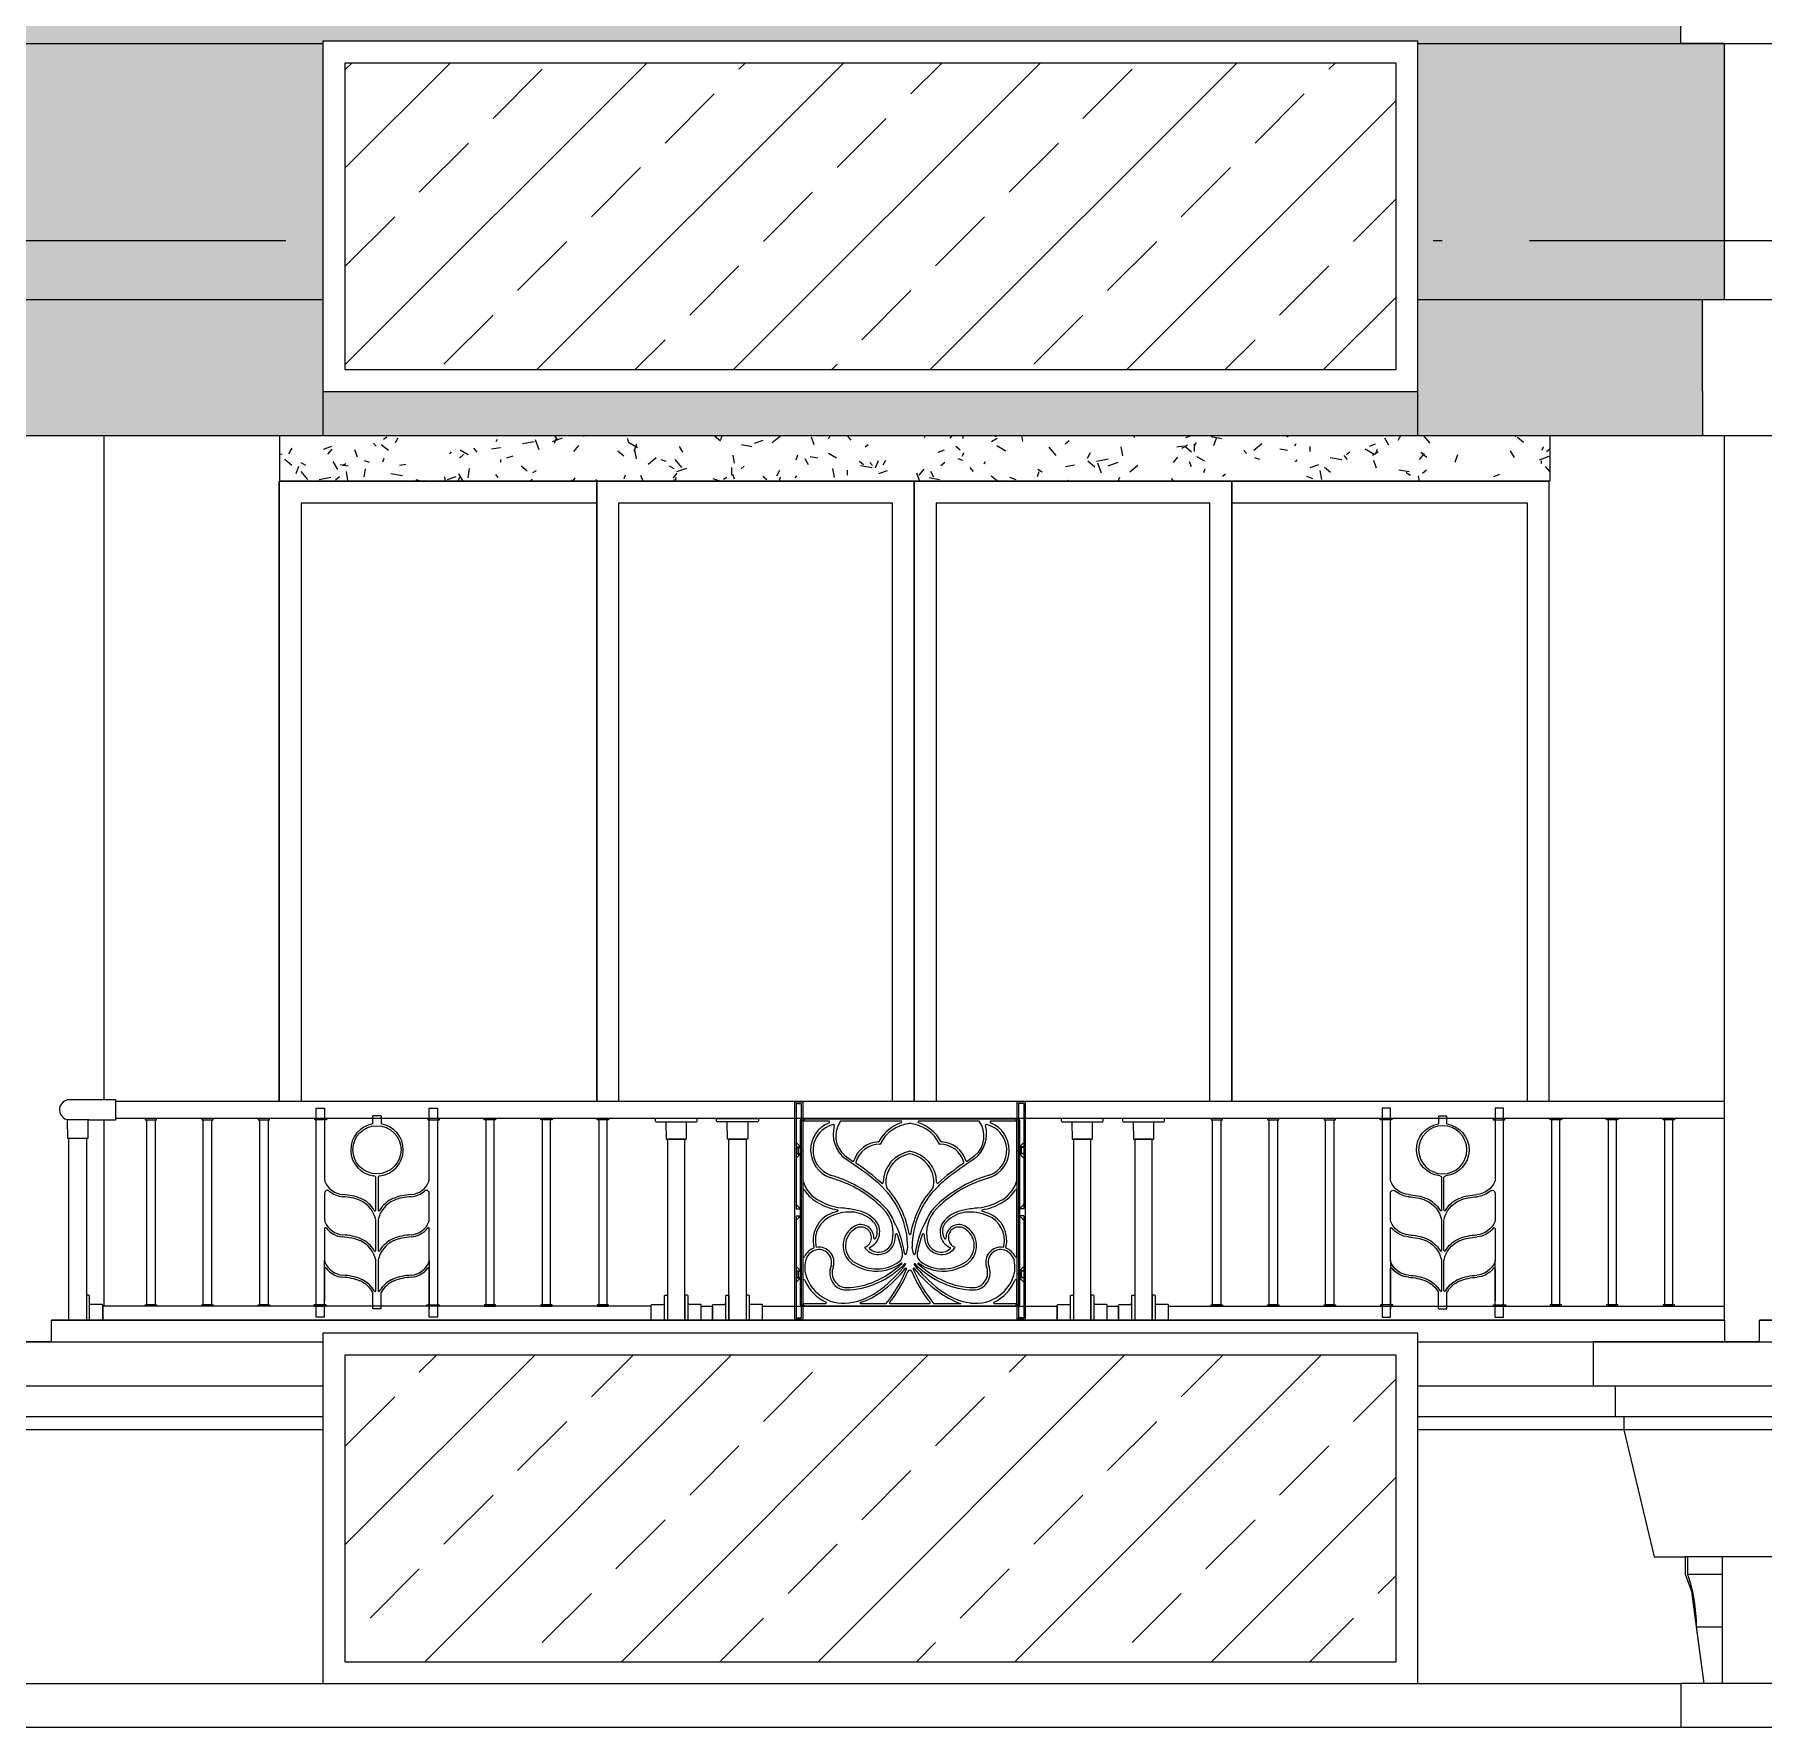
# Model space of a CAD drawing. Extents: x -12446 to 284554, y -295110 to 165007.
# Drawn here: x 61740 to 65687, y -211599 to -207734 of the extents above; entities that cross this region are included whole.
import ezdxf

# ---------------------------------------------------------------- set-up
doc = ezdxf.new("R2010")
doc.units = 0
doc.header["$LTSCALE"] = 1000
doc.linetypes.add('AX-14-E$0$DASH', pattern=[0.35, 0.25, -0.1])
doc.linetypes.add('AX-14-E$0$DOTE', pattern=[2.42, 2, -0.2, 0.02, -0.2])
doc.layers.get('0').update_dxf_attribs({"linetype": 'CONTINUOUS'})
doc.layers.get('Defpoints').update_dxf_attribs({"linetype": 'CONTINUOUS'})
for name, color, linetype in [('A-Anno-Note', 241, 'CONTINUOUS'), ('AX-14-comp-tc$0$AX-T-LMCZ-Z$0$AX-13-E01-E03$0$A-Detl-Patt', 8, 'CONTINUOUS'), ('AX-14-comp-tc$0$灰褐色真石漆', 15, 'CONTINUOUS'), ('AX-14-E$0$A-Detl-Fine', 152, 'CONTINUOUS'), ('AX-14-E$0$A-Detl-Medm', 40, 'CONTINUOUS'), ('AX-14-E$0$A-Detl-Thin', 131, 'CONTINUOUS'), ('AX-14-E$0$A-elev-FIXT', 9, 'CONTINUOUS'), ('AX-14-E$0$A-elev-HRAL', 61, 'CONTINUOUS'), ('AX-14-E$0$A-elev-XFINE', 8, 'CONTINUOUS'), ('AX-14-E$0$S-TYN太阳能板', 34, 'CONTINUOUS'), ('AX-14-E$0$埋件', 252, 'CONTINUOUS'), ('AX-14-E$0$栏杆型材', 82, 'CONTINUOUS'), ('AX-14-E$0$立面填充', 251, 'CONTINUOUS'), ('AX-14-E$0$阳台栏杆扶手', 82, 'CONTINUOUS')]:
    doc.layers.add(name, color=color, linetype=linetype)
doc.layers.add('AX-14-E$0$A-Grid', color=222, linetype='AX-14-E$0$DOTE', plot=False)
doc.layers.add('AX-14-E$0$GASK', color=7, linetype='CONTINUOUS', lineweight=9)
doc.layers.add('AX-14-E$0$花形线', color=241, linetype='CONTINUOUS', lineweight=15)

# ---------------------------------------------------------------- blocks, each defined once
blk = doc.blocks.new('AX-14-E$0$A$C7DED0338')
at = {"layer": 'AX-14-E$0$A-Detl-Thin'}
for p, q in [((7300, 630), (7300, 1215)), ((3400, 630), (7300, 630)), ((7300, 630), (11200, 630)), ((4100, 420), (6600, 420)), ((4100, 420), (4100, 320)), ((7250, 420), (7250, 320)), ((3350, 320), (7300, 320))]:
    blk.add_line(p, q, dxfattribs=at)
blk.add_lwpolyline([(4100, 320), (6600, 320), (6600, 420), (4100, 420)], close=True, dxfattribs=at)
blk.add_wipeout([(7200, 1215), (11300, 1215), (11300, 1315), (7200, 1315)]).dxf.layer = 'AX-14-E$0$A-Detl-Thin'
for p, q in [((3400, 1215), (7300, 1215)), ((7300, 1215), (11200, 1215))]:
    blk.add_line(p, q, dxfattribs=at)
for points in [[(7250, 420), (7250, 630), (7300, 630), (7300, 1215), (7200, 1215), (7200, 1315), (7379.8, 1315), (7379.8, 1365)], [(7300, 320), (11250, 320), (11250, 630), (11200, 630), (11200, 1215), (11300, 1215), (11300, 1315), (11120.2, 1315), (11120.2, 1365)]]:
    blk.add_lwpolyline(points, dxfattribs=at)
blk = doc.blocks.new('AX-14-E$0$A$C7ECB27C2')
blk.add_wipeout([(2500, 800), (0, 800), (0, 0), (2500, 0)])
at = {"layer": 'AX-14-E$0$立面填充'}
h = blk.add_hatch(dxfattribs=at)
h.set_pattern_fill('ANSI33', color=256, scale=100)
h.set_pattern_definition([(45, (-353279.97, -423508.4), (-224.5064, 224.5064), []), (45, (-353055.47, -423508.4), (-224.5064, 224.5064), [158.75, -79.375])])
h.paths.add_polyline_path([(2450, 750), (50, 750), (50, 50), (2450, 50)])
at = {"layer": 'AX-14-E$0$S-TYN太阳能板'}
for points in [[(2500, 800), (0, 800), (0, 0), (2500, 0)], [(2450, 750), (50, 750), (50, 50), (2450, 50)]]:
    blk.add_lwpolyline(points, close=True, dxfattribs=at)
blk = doc.blocks.new('AX-14-E$0$M16太阳能')
blk.add_blockref('AX-14-E$0$A$C7ECB27C2', (148912.6, 122397.8))
blk = doc.blocks.new('AX-14-E$0$A$C1DD741FE')
at = {"layer": 'AX-14-E$0$A-Detl-Thin', "color": 1}
blk.add_lwpolyline([(11850, 1500), (11470.2, 1500), (11470.2, 1550), (7729.8, 1550), (7729.8, 1500), (7650, 1500), (7650, 1550), (3829.8, 1550), (3829.8, 1500), (0, 1500), (0, 1400), (50, 1400), (50, 1300), (100, 1300), (250, 670), (300, 670), (300, 400), (250, 400), (250, 300), (3500, 300), (3500, 400), (3450, 400), (3450, 620.3), (11649.9, 620.3)], dxfattribs=at)
blk.add_wipeout([(0, 1500), (0, 1400), (50, 1400), (50, 1300), (100, 1300), (250, 670), (300, 670), (300, 400), (250, 400), (250, 300), (3500, 300), (3500, 400), (3450, 400), (3450, 620.3), (11649.9, 620.3), (11649.9, 720), (11597.4, 720), (11625.1, 931), (11640, 969.8), (11640, 1009.6), (11710.9, 1009.6), (11780, 1300), (11780, 1330), (11800, 1330), (11800, 1400), (11850, 1400), (11850, 1500), (11470.2, 1500), (11470.2, 1550), (7729.8, 1550), (7729.8, 1500), (7650, 1500), (7650, 1550), (3829.8, 1550), (3829.8, 1500)]).dxf.layer = 'AX-14-E$0$A-Detl-Medm'
at = {"layer": 'AX-14-E$0$A-Detl-Medm'}
for p, q in [((3829.8, 1500), (3829.8, 1550)), ((3829.8, 1550), (7650, 1550)), ((7650, 1550), (7650, 1500)), ((7729.8, 1500), (7729.8, 1550)), ((7729.8, 1550), (11470.2, 1550)), ((3750, 1500), (11850, 1500)), ((3500, 1400), (11800, 1400)), ((3700, 1330), (11780, 1330)), ((3520, 1300), (11780, 1300)), ((7489, 1010.1), (7489.1, 1010.1)), ((11640, 1009.6), (7560, 1009.6)), ((3512, 720.3), (7550, 720.3)), ((11617.3, 720.3), (7577.3, 720.3)), ((3450, 620.3), (7350, 620.3)), ((7350, 620.3), (11649.9, 620.3))]:
    blk.add_line(p, q, dxfattribs=at)
blk.add_lwpolyline([(7729.8, 1500), (7350, 1500), (7350, 1400), (7400, 1400), (7400, 1330), (7420, 1330), (7420, 1299.8), (7489.1, 1009.6), (7560, 1009.6), (7560, 969.8), (7574.9, 931), (7580, 889.8), (7602.6, 720), (7550, 720), (7550, 620)], dxfattribs=at)
at = {"layer": 'AX-14-E$0$GASK', "color": 8}
for p, q in [((7565.3, 969.8), (7645.3, 969.8)), ((7585.3, 850), (7645.3, 850))]:
    blk.add_line(p, q, dxfattribs=at)
blk.add_lwpolyline([(7645.3, 720), (7645.3, 1009.8), (7565.3, 1009.8), (7565.3, 969.8, -0.08357), (7585.3, 850), (7602.6, 720)], format="xyb", dxfattribs=at)
blk = doc.blocks.new('AX-14-E$0$4080转角立图')
at = {"layer": 'AX-14-E$0$A-elev-FIXT', "linetype": 'Continuous'}
blk.add_line((25.6, 42), (-24.3, 42), dxfattribs=at)
blk.add_lwpolyline([(-25.3, 43, -0.327139), (-24.2, 41.5), (-23.5, 0), (23.5, 0), (24.2, 40.5, -0.409111), (25.7, 42), (85.3, 42, 0.414214), (86.8, 43.5), (86.8, 86.5, 0.414214), (85.3, 88), (-18.8, 88, 0.865157)], format="xyb", close=True, dxfattribs=at)
blk = doc.blocks.new('AX-14-E$0$32固定座立面')
at = {"layer": 'AX-14-E$0$栏杆型材', "color": 6, "linetype": 'Continuous'}
blk.add_line((-7, -22.5), (-7, 22.5), dxfattribs=at)
blk.add_lwpolyline([(-7, -22.5, 0.41166), (-10, -19.5), (-36, -19.3, -0.41166), (-37, -18.3), (-37, 18.3, -0.41166), (-36, 19.3), (-10, 19.5, 0.41166), (-7, 22.5), (-7, 39, -0.41166), (-5, 41), (0, 41.1), (0, -41.1), (-5, -41, -0.41166), (-7, -39)], format="xyb", close=True, dxfattribs=at)
blk = doc.blocks.new('AX-14-E$0$螺帽01')
at = {"layer": 'AX-14-E$0$A-elev-XFINE', "linetype": 'Continuous'}
blk.add_lwpolyline([(-12.5, -3), (12.5, -3, 0.414214), (13, -2.5), (13, -0.5, 0.414214), (12.5, 0), (-12.5, 0, 0.414214), (-13, -0.5), (-13, -2.5, 0.414214)], format="xyb", close=True, dxfattribs=at)
blk = doc.blocks.new('AX-14-E$0$40固定座立图')
at = {"layer": 'AX-14-E$0$A-elev-HRAL', "color": 6, "linetype": 'Continuous'}
blk.add_line((-26.5, -7), (26.5, -7), dxfattribs=at)
blk.add_lwpolyline([(48, -5), (48.1, 0), (-48.1, 0), (-48, -5, 0.41166), (-46, -7), (-26.5, -7, -0.41166), (-23.5, -10), (-23.2, -46, 0.41166), (-22.2, -47), (22.2, -47, 0.41166), (23.2, -46), (23.5, -10, -0.41166), (26.5, -7), (46, -7, 0.41166)], format="xyb", close=True, dxfattribs=at)
blk = doc.blocks.new('AX-14-E$0$镁铝合金竖杆496')
at = {"layer": 'AX-14-E$0$A-elev-HRAL', "ltscale": 10}
for p, q in [((-13.5, 251.5, 0), (-13.5, -243.5, 0)), ((-13, 252, 0), (5, 252, 0)), ((-10, 248, 0), (-10, 149.3)), ((-9.5, 248.5, 0), (1.5, 248.5, 0)), ((2, 248, 0), (2, -240, 0)), ((5.5, 251.5, 0), (5.5, -243.5, 0)), ((-10, 159.3), (0, 149.3)), ((-10, 149.3), (0, 149.3)), ((-10, 148.3), (-10, 134.3)), ((-10, 148.3), (0, 148.3)), ((-10, 134.3), (0, 134.3)), ((-10, 133.3), (-10, 8)), ((-10, 133.3), (0, 133.3)), ((-10, 123.3), (0, 133.3)), ((0, 149.3), (0, 133.3)), ((2, 141.3), (5.5, 141.3)), ((-10, 18), (0, 8)), ((-10, 8), (0, 8)), ((0, 8), (0, -8)), ((-10, -8), (-10, -133.5)), ((-10, -8), (0, -8)), ((-10, -18), (0, -8)), ((-10, -123.5), (0, -133.5)), ((-10, -133.5), (0, -133.5)), ((-10, -134.5), (-10, -148.5)), ((-10, -134.5), (0, -134.5)), ((-10, -148.5), (0, -148.5)), ((-10, -149.5), (-10, -240, 0)), ((-10, -149.5), (0, -149.5)), ((-10, -159.5), (0, -149.5)), ((0, -133.5), (0, -149.5)), ((2, -141.5), (5.5, -141.5)), ((-13, -244, 0), (5, -244, 0)), ((-9.5, -240.5, 0), (1.5, -240.5, 0))]:
    blk.add_line(p, q, dxfattribs=at)
for centre, start, end in [((-13, 251.5, 0), 90, 180), ((-9.5, 248, 0), 90, 180), ((1.5, 248, 0), 0, 90), ((5, 251.5, 0), 0, 90), ((-13, -243.5, 0), 180, 270), ((-9.5, -240, 0), 180, 270), ((1.5, -240, 0), 270, 0), ((5, -243.5, 0), 270, 0)]:
    blk.add_arc(centre, 0.5, start, end, dxfattribs=at)
blk = doc.blocks.new('AX-14-E$0$祥云铁花七')
at = {"layer": 'AX-14-E$0$花形线'}
for p, q in [((0, -107.2), (0, -3.2)), ((0, -3.2), (7, -3.2)), ((5.5, -6.7), (5.5, -139.2)), ((65, -5.7), (6.5, -5.7)), ((9, -1.2), (7, -3.2)), ((9, -0.2), (491, -0.2)), ((9, -0.2), (9, -1.2)), ((229.3, -5.7), (91.6, -5.7)), ((408.4, -5.7), (270.7, -5.7)), ((493.5, -5.7), (435, -5.7)), ((491, -0.2), (491, -1.2)), ((491, -1.2), (493, -3.2)), ((500, -3.2), (493, -3.2)), ((494.5, -139.2), (494.5, -6.7)), ((500, -3.2), (500, -107.2)), ((0, -407.2), (0, -107.2)), ((101.4, -84.4), (119, -97)), ((381, -97), (398.6, -84.4)), ((500, -107.2), (500, -407.2)), ((94.2, -143.7), (67, -134.4)), ((96.2, -138.5), (96.2, -138.5)), ((403.8, -138.5), (403.8, -138.5)), ((433, -134.4), (405.8, -143.7)), ((5.5, -164.1), (5.5, -314.3)), ((494.5, -314.3), (494.5, -164.1)), ((35.6, -290.7), (36, -293.1)), ((214.8, -282.6), (214.7, -282.7)), ((285.3, -282.7), (285.2, -282.6)), ((464, -293.1), (464.4, -290.7)), ((504, -348.5), (500, -348.5)), ((505, -349.5), (504, -348.5)), ((504, -362.5), (504, -348.5)), ((505, -361.5), (505, -349.5)), ((5.5, -369.9), (5.5, -421.5)), ((494.5, -421.5), (494.5, -369.9)), ((504, -362.5), (500, -362.5)), ((505, -361.5), (504, -362.5)), ((0, -425), (0, -405.2)), ((0, -425), (7, -425)), ((6.5, -422.5), (57.3, -422.5)), ((9, -427), (7, -425)), ((9, -428), (9, -427)), ((491, -428), (9, -428)), ((138.2, -422.5), (195.1, -422.5)), ((205.6, -422.5), (294.4, -422.5)), ((304.9, -422.5), (366.1, -422.5)), ((443.2, -422.5), (493.5, -422.5)), ((491, -427), (493, -425)), ((491, -428), (491, -427)), ((500, -425), (493, -425)), ((500, -405.2), (500, -425))]:
    blk.add_line(p, q, dxfattribs=at)
at = {"layer": 'AX-14-E$0$花形线', "ltscale": 10}
for p, q in [((-5, -66.7), (-4, -65.7)), ((-5, -78.7), (-5, -66.7)), ((-5, -78.7), (-4, -79.7)), ((-4, -65.7), (0, -65.7)), ((-4, -79.7), (-4, -65.7)), ((504, -65.7), (500, -65.7)), ((505, -66.7), (504, -65.7)), ((504, -79.7), (504, -65.7)), ((505, -78.7), (504, -79.7)), ((505, -78.7), (505, -66.7)), ((-4, -79.7), (0, -79.7)), ((504, -79.7), (500, -79.7)), ((-5, -349.5), (-4, -348.5)), ((-5, -361.5), (-5, -349.5)), ((-4, -348.5), (0, -348.5)), ((-4, -362.5), (-4, -348.5)), ((-5, -361.5), (-4, -362.5)), ((-4, -362.5), (0, -362.5))]:
    blk.add_line(p, q, dxfattribs=at)
at = {"layer": 'AX-14-E$0$花形线'}
for centre, radius, start, end in [((6.5, -6.7), 1, 90, 180), ((90.2, -71.8), 66.8, 111.4629, 249.7109), ((89.4, -72.2), 60.6, 103.7038, 249.4926), ((65, -7.7), 2, 291.4629, 90), ((146.9, -35), 72.1, 164.5587, 232.2861), ((75.5, -15.3), 2, 344.5587, 103.7038), ((139.1, -39.8), 58.4, 144.3447, 229.8382), ((258.8, -95.4), 90.5, 108.6201, 151.5086), ((258.2, -94.7), 84.1, 96.8348, 154.2697), ((229.3, -7.7), 2, 288.6201, 90), ((250, -26), 15, 83.1652, 96.8348), ((241.8, -94.7), 84.1, 25.7303, 83.1652), ((270.7, -7.7), 2, 90, 251.3799), ((241.2, -95.4), 90.5, 28.4914, 71.3799), ((353.1, -35), 72.1, 307.7139, 15.4413), ((360.9, -39.8), 58.4, 310.1618, 35.6553), ((424.5, -15.3), 2, 76.2962, 195.4413), ((410.6, -72.2), 60.6, 289.9688, 76.2962), ((435, -7.7), 2, 90, 248.5371), ((409.8, -71.8), 66.8, 290.2891, 68.5371), ((493.5, -6.7), 1, 0, 90), ((180.7, -114.8), 61.6, 92.9378, 162.2662), ((180.7, -114.8), 56.1, 89.2014, 164.7366), ((177.5, -51.3), 2, 272.9378, 332.1055), ((181.5, -57.7), 1, 269.2014, 334.727), ((262.6, -147.1), 73.7, 99.8083, 178.7152), ((237.4, -147.1), 73.7, 1.2848, 80.1917), ((318.5, -57.7), 1, 205.273, 270.7986), ((319.3, -114.8), 56.1, 15.2634, 90.7986), ((322.5, -51.3), 2, 207.8945, 267.0622), ((319.3, -114.8), 61.6, 17.7338, 87.0622), ((-287.1, -696.9), 719.7, 52.1378, 57.1958), ((120.2, -95.4), 2, 234.3098, 342.2662), ((128.6, -100.5), 2, 164.7366, 234.9669), ((-181, -559.2), 551.4, 48.3295, 55.988), ((261.2, -145.6), 66, 99.8055, 187.1068), ((238.8, -145.6), 66, 352.8932, 80.1945), ((681, -559.2), 551.4, 124.012, 131.6705), ((787.1, -696.9), 719.7, 122.8042, 127.8622), ((371.4, -100.5), 2, 305.0331, 15.2634), ((379.8, -95.4), 2, 197.7338, 305.6902), ((20.5, -139.2), 15, 180, 198.5788), ((78.8, -119.6), 76.5, 198.5788, 243.5048), ((73.4, -114.9), 15, 249.4926, 253.5166), ((-30.5, -466.2), 351.3, 68.8614, 73.5166), ((-3.1, -395.2), 269.7, 44.6157, 68.8614), ((-10.5, -406.5), 288.4, 45.1922, 68.2807), ((-6.7, -352.7), 276.1, 45.5911, 54.2274), ((186.9, -145.9), 2, 228.3295, 10.7823), ((49.6, -295.2), 195.5, 0.3834, 45.5911), ((205.7, -152.9), 10, 185.2537, 222.1559), ((450.4, -295.2), 195.5, 134.4089, 179.6166), ((294.3, -152.9), 10, 317.8441, 354.7463), ((510.5, -406.5), 288.4, 111.7193, 134.8078), ((503.1, -395.2), 269.7, 111.1386, 135.3843), ((313.1, -145.9), 2, 169.2177, 311.6705), ((506.7, -352.7), 276.1, 125.7726, 134.4089), ((530.5, -466.2), 351.3, 106.4044, 111.1386), ((421.2, -119.6), 76.5, 296.4952, 341.4212), ((479.5, -139.2), 15, 341.4212, 0), ((7.5, -164.1), 2, 31.9301, 180), ((78.7, -119.7), 81.9, 211.9301, 243.3006), ((105.7, -81.9), 128, 240.1164, 260.3322), ((105.7, -81.9), 122.5, 240.1164, 263.9737), ((48.3, -295.4), 202.4, 9.2413, 42.1559), ((451.7, -295.4), 202.4, 137.8441, 170.7587), ((394.3, -81.9), 122.5, 276.0263, 299.8836), ((394.3, -81.9), 128, 279.6678, 299.8836), ((421.3, -119.7), 81.9, 296.6994, 328.0699), ((492.5, -164.1), 2, 360, 148.0699), ((95.1, -278.1), 66.4, 112.1901, 194.3855), ((94.9, -277.9), 60.7, 112.1323, 192.199), ((115.1, -332), 123.9, 104.3564, 111.3434), ((114, -324.9), 111.5, 85.2413, 112.1323), ((83.9, -210), 2, 284.3564, 80.3322), ((53.6, -567.3), 365.7, 78.9111, 83.8433), ((114.3, -285.5), 72.2, 43.6853, 82.8845), ((115.1, -283.9), 76, 43.334, 83.3313), ((142, -258.6), 39.1, 295.1597, 43.334), ((144.4, -257.8), 31.3, 329.1668, 45.0781), ((133.7, -261.3), 78.3, 345.2933, 45.1922), ((133.7, -261.3), 83.8, 21.5129, 45.1922), ((230.3, -223.3), 20, 201.5129, 209.4559), ((34.3, -333.9), 205, 7.1734, 29.4559), ((465.7, -333.9), 205, 150.5441, 172.8266), ((269.7, -223.3), 20, 330.5441, 338.4871), ((366.3, -261.3), 78.3, 134.8078, 194.7067), ((366.3, -261.3), 83.8, 134.8078, 158.4871), ((358, -258.6), 39.1, 136.666, 244.8403), ((355.6, -257.8), 31.3, 134.9219, 210.8332), ((384.9, -283.9), 76, 96.6687, 136.666), ((385.7, -285.5), 72.2, 97.1155, 136.3147), ((446.4, -567.3), 365.7, 96.1567, 101.0889), ((386, -324.9), 111.5, 67.8677, 94.7586), ((416.1, -210), 2, 99.6678, 255.6436), ((384.9, -332), 123.9, 68.6566, 75.6436), ((405.1, -277.9), 60.7, 347.801, 67.8677), ((404.9, -278.1), 66.4, 345.6145, 67.8099), ((148.1, -290.2), 50.6, 118.3226, 234.3446), ((148, -290.1), 45, 117.9536, 240.6207), ((138.1, -271.5), 29.5, 357.7363, 118.4287), ((138.1, -271.5), 24, 293.393, 117.9205), ((169.6, -272.8), 2, 177.7363, 329.1668), ((133.7, -261.3), 83.8, 345.2933, 357.6896), ((219.4, -264.8), 2, 20.1455, 177.6896), ((-25.3, -354.5), 262.7, 10.3928, 20.1455), ((250, -262.6), 2, 189.2413, 350.7587), ((525.3, -354.5), 262.7, 159.8545, 169.6072), ((280.6, -264.8), 2, 2.3104, 159.8545), ((366.3, -261.3), 83.8, 182.3104, 194.7067), ((330.4, -272.8), 2, 210.8332, 2.2637), ((361.9, -271.5), 29.5, 61.5713, 182.2637), ((361.9, -271.5), 24, 62.0795, 246.607), ((352, -290.1), 45, 299.3793, 62.0464), ((351.9, -290.2), 50.6, 305.6554, 61.6774), ((7.5, -314.3), 2, 180, 334.1364), ((44.7, -332.3), 39.3, 111.7373, 154.1364), ((45, -332.8), 34.4, 109.6431, 162.4707), ((29.7, -294.9), 1, 291.9632, 14.3855), ((42.5, -327.8), 28.8, 343.2516, 108.1432), ((37, -292.9), 1, 191.0799, 278.9061), ((42.5, -327.8), 34.3, 342.2251, 98.9061), ((148, -294.5), 1, 113.393, 217.2759), ((177.8, -271.8), 38.5, 217.2759, 343.5434), ((159.4, -295.7), 2, 115.1597, 230.4792), ((178.6, -272.6), 32.1, 230.4792, 344.4049), ((213.4, -310.8), 20, 304.6649, 10.3928), ((239.7, -308.1), 2, 187.1734, 335.5468), ((205.1, -292.3), 40.1, 335.5468, 357.7723), ((294.9, -292.3), 40.1, 182.2277, 204.4532), ((260.3, -308.1), 2, 204.4532, 352.8266), ((286.6, -310.8), 20, 169.6072, 235.3351), ((322.2, -271.8), 38.5, 196.4566, 322.7241), ((321.4, -272.6), 32.1, 195.5951, 309.5208), ((340.6, -295.7), 2, 309.5208, 64.8403), ((352, -294.5), 1, 322.7241, 66.607), ((457.5, -327.8), 34.3, 81.0939, 197.7749), ((457.5, -327.8), 28.8, 71.8568, 196.7484), ((463, -292.9), 1, 261.0939, 348.9201), ((455, -332.8), 34.4, 17.5293, 70.3569), ((470.3, -294.9), 1, 165.6145, 248.0368), ((455.3, -332.3), 39.3, 25.8636, 68.2627), ((492.5, -314.3), 2, 205.8636, 0), ((98.6, -342), 88.6, 167.2346, 184.2621), ((99.3, -331.1), 90.7, 191.1235, 277.7), ((107.1, -351.7), 40.2, 157.1293, 212.2197), ((107.1, -351.7), 34.7, 157.134, 212.4682), ((176.1, -243.2), 105.2, 236.8488, 260.0488), ((173.7, -253.4), 89.7, 237.7959, 304.6649), ((174.2, -254), 94.3, 260.0488, 306.1557), ((75.9, -161.3), 230.4, 294.2606, 312.4746), ((92, -188), 205, 293.5859, 315.7061), ((5.5, -153.1), 295.9, 307.0893, 322.472), ((23.9, -173.6), 273.8, 306.6048, 322.2397), ((-30.5, -235.3), 293.2, 320.3131, 338.4375), ((-3.8, -249.5), 268.3, 320.7734, 338.2141), ((230.5, -331), 1.09, 342.7316, 126.1557), ((239.1, -332.5), 1.33, 322.472, 104.2732), ((240.9, -342.5), 1.33, 338.4375, 114.1721), ((250, -351), 5, 21.7859, 158.2141), ((503.8, -249.5), 268.3, 201.7859, 219.2266), ((259.1, -342.5), 1.33, 65.8279, 201.5625), ((530.5, -235.3), 293.2, 201.5625, 219.6869), ((260.9, -332.5), 1.33, 75.7268, 217.528), ((476.1, -173.6), 273.8, 217.7603, 233.3952), ((494.5, -153.1), 295.9, 217.528, 232.9107), ((408, -188), 205, 224.2939, 246.4141), ((269.5, -331), 1.09, 53.8443, 197.2684), ((424.1, -161.3), 230.4, 227.5254, 245.7394), ((325.8, -254), 94.3, 233.8443, 279.9512), ((326.3, -253.4), 89.7, 235.3351, 302.2041), ((323.9, -243.2), 105.2, 279.9512, 303.1512), ((400.5, -330.8), 91, 262.4286, 348.7478), ((392.9, -351.7), 34.7, 327.5318, 22.866), ((392.9, -351.7), 40.2, 327.7803, 22.8707), ((401.4, -342), 88.6, 355.7379, 12.7654), ((8, -370.3), 2.5, 33.9087, 170.982), ((97.8, -332.9), 94.8, 202.3084, 245.8595), ((104.7, -354.5), 36.7, 210.5687, 270.3076), ((104.7, -354.5), 31.2, 210.5585, 270.3163), ((104, -223.5), 162.2, 270.3163, 294.2606), ((100.6, -207.8), 183.4, 271.3252, 293.5859), ((87.1, -267.4), 155.5, 279.0375, 308.5138), ((96.7, -279.7), 145.4, 285.8798, 308.5187), ((442.8, -218.5), 217.9, 233.3952, 249.4015), ((412.9, -267.4), 155.5, 231.4862, 260.9625), ((399.4, -207.8), 183.4, 246.4141, 268.6748), ((396, -223.5), 162.2, 245.7394, 269.6837), ((395.3, -354.5), 31.2, 269.6837, 329.4415), ((395.3, -354.5), 36.7, 269.6924, 329.4313), ((402.2, -332.9), 94.8, 294.6417, 337.6916), ((492, -370.3), 2.5, 9.018, 146.0913), ((6.5, -421.5), 1, 180, 270), ((57.3, -420.5), 2, 270, 32.0975), ((138.2, -420.5), 2, 151.1399, 270), ((205.6, -420.5), 2, 140.7734, 270), ((294.4, -420.5), 2, 270, 39.2266), ((443.2, -420.5), 2, 135.3636, 270), ((493.5, -421.5), 1, 270, 0)]:
    blk.add_arc(centre, radius, start, end, dxfattribs=at)
at = {"layer": 'Defpoints', "color": 1, "linetype": 'AX-14-E$0$DASH', "ltscale": 0.1}
blk.add_lwpolyline([(0, -428), (500, -428), (500, 0), (0, 0)], close=True, dxfattribs=at)
blk = doc.blocks.new('AX-14-E$0$麦穗铁花十')
at = {"layer": 'AX-14-E$0$花形线'}
for p, q in [((0, 0), (19, 0)), ((0, -477), (0, 0)), ((19, 0), (19, -163.7)), ((258, -163.7), (258, 0)), ((258, 0), (277, 0)), ((277, 0), (277, -477)), ((148, -18), (129, -18)), ((129, -36), (129, -18)), ((148, -18), (148, -36)), ((19, -194.2), (19, -255.7)), ((136, -232.5), (136, -159.8)), ((141, -159.8), (141, -232.5)), ((258, -255.7), (258, -194.2)), ((19, -274.9), (19, -347.7)), ((136, -324.5), (136, -258.9)), ((141, -258.9), (141, -324.5)), ((258, -347.7), (258, -274.9)), ((19, -477), (19, -347.7)), ((136, -416.5), (136, -350.9)), ((136, -416.5), (136, -350.9)), ((141, -350.9), (141, -416.5)), ((141, -350.9), (141, -416.5)), ((258, -347.7), (258, -458.9)), ((19, -366.9), (19, -439.7)), ((19, -366.9), (19, -439.7)), ((258, -439.7), (258, -366.9)), ((258, -477), (258, -366.9)), ((129, -458), (129, -421.2)), ((148, -458), (148, -421.2)), ((148, -458), (129, -458)), ((19, -477), (0, -477)), ((277, -477), (258, -477))]:
    blk.add_line(p, q, dxfattribs=at)
blk.add_circle((138.5, -95.2), 55, dxfattribs=at)
for centre, radius, start, end in [((138.5, -95.2), 60, 99.1102, 263.3742), ((138.5, -95.2), 60, 276.6258, 80.8898), ((131, -159.8), 5, 0, 83.3742), ((146, -159.8), 5, 96.6259, 180), ((29, -163.7), 10, 180, 202.5285), ((25.5, -194.2), 6.5, 48.9817, 180), ((65, -148.8), 49, 202.5283, 264.7738), ((65, -148.8), 53.7, 228.9817, 264.9129), ((212, -148.8), 49, 275.2262, 337.4717), ((212, -148.8), 53.7, 275.0871, 311.0183), ((251.5, -194.2), 6.5, 360, 131.0183), ((248, -163.7), 10, 337.4718, 360), ((55.9, -319.5), 117.3, 67.9628, 87.8994), ((55.9, -319.4), 121.9, 67.8778, 87.8433), ((74.7, -267.6), 62.3, 11.9892, 66.0287), ((74.7, -267.6), 67, 30.6455, 66.0287), ((134, -232.5), 2, 210.6455, 360), ((143, -232.5), 2, 180, 329.3545), ((202.3, -267.6), 62.3, 113.9713, 168.0108), ((202.3, -267.6), 67, 113.9713, 149.3545), ((221.1, -319.4), 121.9, 92.1567, 112.1222), ((221.1, -319.5), 117.3, 92.1006, 112.0372), ((29, -255.7), 10, 180, 202.5285), ((21, -274.9), 2, 37.8001, 180), ((65, -240.8), 49, 202.5283, 264.7738), ((65, -240.8), 53.7, 217.8001, 264.9129), ((116, -258.9), 20, 360, 11.9893), ((161, -258.9), 20, 168.0107, 180), ((212, -240.8), 49, 275.2262, 337.4717), ((212, -240.8), 53.7, 275.0871, 322.1999), ((256, -274.9), 2, 360, 142.1999), ((248, -255.7), 10, 337.4718, 360), ((55.9, -411.5), 117.3, 67.9628, 87.8994), ((55.9, -411.4), 121.9, 67.8778, 87.8433), ((74.7, -359.6), 62.3, 11.9892, 66.0287), ((74.7, -359.6), 67, 30.6455, 66.0287), ((202.3, -359.6), 62.3, 113.9713, 168.0108), ((202.3, -359.6), 67, 113.9713, 149.3545), ((221.1, -411.4), 121.9, 92.1567, 112.1222), ((221.1, -411.5), 117.3, 92.1006, 112.0372), ((29, -347.7), 10, 180, 202.5285), ((29, -347.7), 10, 180, 202.5285), ((65, -332.8), 49, 202.5283, 264.7738), ((65, -332.8), 49, 202.5283, 264.7738), ((65, -332.8), 49, 202.5283, 264.7738), ((134, -324.5), 2, 210.6456, 360), ((116, -350.9), 20, 360, 11.9892), ((116, -350.9), 20, 360, 11.9892), ((143, -324.5), 2, 180, 329.3545), ((161, -350.9), 20, 168.0107, 180), ((161, -350.9), 20, 168.0108, 180), ((212, -332.8), 49, 275.2262, 339.9297), ((212, -332.8), 49, 275.2262, 337.4717), ((212, -332.8), 49, 275.2262, 337.4717), ((248, -347.7), 10, 337.4718, 360), ((248, -347.7), 10, 337.4718, 360), ((21, -366.9), 2, 37.8001, 180), ((21, -366.9), 2, 37.8001, 180), ((65, -332.8), 53.7, 217.8001, 264.9129), ((65, -332.8), 53.7, 217.8001, 264.9129), ((65, -332.8), 53.7, 220.6616, 264.9129), ((55.9, -503.5), 117.3, 67.9628, 87.8994), ((55.9, -503.5), 117.3, 67.9628, 87.8994), ((55.9, -503.4), 121.9, 67.8778, 87.8433), ((55.9, -503.4), 121.9, 67.8778, 87.8433), ((74.7, -451.6), 67, 33.5141, 66.0287), ((74.7, -451.6), 67, 30.6455, 66.0287), ((74.7, -451.6), 67, 30.6455, 66.0287), ((202.3, -451.6), 67, 113.9713, 149.3545), ((202.3, -451.6), 67, 113.9713, 149.3545), ((202.3, -451.6), 67, 113.9713, 149.3545), ((202.3, -451.6), 67, 113.9713, 146.4859), ((221.1, -503.4), 121.9, 92.1567, 112.1222), ((221.1, -503.4), 121.9, 92.1567, 112.1222), ((221.1, -503.5), 117.3, 92.1006, 112.0372), ((221.1, -503.5), 117.3, 92.1006, 112.0372), ((212, -332.8), 53.7, 275.0871, 322.1999), ((212, -332.8), 53.7, 275.0871, 322.1999), ((212, -332.8), 53.7, 275.0871, 319.3384), ((256, -366.9), 2, 360, 142.1999), ((256, -366.9), 2, 360, 142.1999), ((74.7, -451.6), 62.3, 29.2187, 66.0287), ((134, -416.5), 2, 210.6456, 360), ((134, -416.5), 2, 210.6455, 360), ((143, -416.5), 2, 180, 329.3545), ((143, -416.5), 2, 180, 329.3544), ((202.3, -451.6), 62.3, 113.9713, 150.7813)]:
    blk.add_arc(centre, radius, start, end, dxfattribs=at)
blk = doc.blocks.new('AX-14-E$0$sreherhehrheg')
at = {"layer": 'AX-14-E$0$A-Detl-Fine'}
for points in [[(148886.3, 246017.7), (148211.3, 246017.7), (148211.3, 244652.7)], [(149561.3, 244652.7), (149561.3, 246017.7), (148936.3, 246017.7), (148936.3, 244652.7)], [(150286.3, 244652.7), (150286.3, 246017.7), (149661.3, 246017.7), (149661.3, 244652.7)], [(151011.3, 244652.7), (151011.3, 246017.7), (150336.3, 246017.7)]]:
    blk.add_lwpolyline(points, dxfattribs=at)
at = {"layer": 'AX-14-E$0$A-Detl-Thin'}
for p, q in [((147761.3, 244655.7), (147761.3, 246172.7)), ((151461.3, 244152.7), (151461.3, 246172.7)), ((148161.3, 244652.7), (148161.3, 246067.7)), ((148161.3, 246067.7), (151061.3, 246067.7)), ((147761.3, 244184.7), (147761.3, 244609.7))]:
    blk.add_line(p, q, dxfattribs=at)
for points in [[(148886.3, 244652.7), (148886.3, 246067.7), (148161.3, 246067.7), (148161.3, 244652.7)], [(149611.3, 244652.7), (149611.3, 246067.7), (148886.3, 246067.7), (148886.3, 244652.7)], [(150336.3, 244652.7), (150336.3, 246067.7), (149611.3, 246067.7), (149611.3, 244652.7)], [(151061.3, 244652.7), (151061.3, 246067.7), (150336.3, 246067.7), (150336.3, 244652.7)]]:
    blk.add_lwpolyline(points, dxfattribs=at)
at = {"layer": 'AX-14-E$0$A-elev-HRAL', "ltscale": 10, "elevation": 0}
for points in [[(147856, 244612.7, 0.414214), (147855.5, 244612.2), (147855.5, 244610.2, 0.414214), (147856, 244609.7), (147881, 244609.7, 0.414214), (147881.5, 244610.2), (147881.5, 244612.2, 0.414214), (147881, 244612.7)], [(147985, 244612.7, 0.414214), (147984.5, 244612.2), (147984.5, 244610.2, 0.414214), (147985, 244609.7), (148010, 244609.7, 0.414214), (148010.5, 244610.2), (148010.5, 244612.2, 0.414214), (148010, 244612.7)], [(148114, 244612.7, 0.414214), (148113.5, 244612.2), (148113.5, 244610.2, 0.414214), (148114, 244609.7), (148139, 244609.7, 0.414214), (148139.5, 244610.2), (148139.5, 244612.2, 0.414214), (148139, 244612.7)], [(148655, 244612.7, -0.414214), (148655.5, 244612.2), (148655.5, 244610.2, -0.414214), (148655, 244609.7), (148630, 244609.7, -0.414214), (148629.5, 244610.2), (148629.5, 244612.2, -0.414214), (148630, 244612.7)], [(148784, 244612.7, -0.414214), (148784.5, 244612.2), (148784.5, 244610.2, -0.414214), (148784, 244609.7), (148759, 244609.7, -0.414214), (148758.5, 244610.2), (148758.5, 244612.2, -0.414214), (148759, 244612.7)], [(148913, 244612.7, -0.414214), (148913.5, 244612.2), (148913.5, 244610.2, -0.414214), (148913, 244609.7), (148888, 244609.7, -0.414214), (148887.5, 244610.2), (148887.5, 244612.2, -0.414214), (148888, 244612.7)], [(150289.5, 244612.7, 0.414214), (150289, 244612.2), (150289, 244610.2, 0.414214), (150289.5, 244609.7), (150314.5, 244609.7, 0.414214), (150315, 244610.2), (150315, 244612.2, 0.414214), (150314.5, 244612.7)], [(150418.5, 244612.7, 0.414214), (150418, 244612.2), (150418, 244610.2, 0.414214), (150418.5, 244609.7), (150443.5, 244609.7, 0.414214), (150444, 244610.2), (150444, 244612.2, 0.414214), (150443.5, 244612.7)], [(150547.5, 244612.7, 0.414214), (150547, 244612.2), (150547, 244610.2, 0.414214), (150547.5, 244609.7), (150572.5, 244609.7, 0.414214), (150573, 244610.2), (150573, 244612.2, 0.414214), (150572.5, 244612.7)], [(151088.5, 244612.7, -0.414214), (151089, 244612.2), (151089, 244610.2, -0.414214), (151088.5, 244609.7), (151063.5, 244609.7, -0.414214), (151063, 244610.2), (151063, 244612.2, -0.414214), (151063.5, 244612.7)], [(151217.5, 244612.7, -0.414214), (151218, 244612.2), (151218, 244610.2, -0.414214), (151217.5, 244609.7), (151192.5, 244609.7, -0.414214), (151192, 244610.2), (151192, 244612.2, -0.414214), (151192.5, 244612.7)], [(151346.5, 244612.7, -0.414214), (151347, 244612.2), (151347, 244610.2, -0.414214), (151346.5, 244609.7), (151321.5, 244609.7, -0.414214), (151321, 244610.2), (151321, 244612.2, -0.414214), (151321.5, 244612.7)], [(147856, 244184.7, -0.414214), (147855.5, 244185.2), (147855.5, 244187.2, -0.414214), (147856, 244187.7), (147881, 244187.7, -0.414214), (147881.5, 244187.2), (147881.5, 244185.2, -0.414214), (147881, 244184.7)], [(147985, 244184.7, -0.414214), (147984.5, 244185.2), (147984.5, 244187.2, -0.414214), (147985, 244187.7), (148010, 244187.7, -0.414214), (148010.5, 244187.2), (148010.5, 244185.2, -0.414214), (148010, 244184.7)], [(148114, 244184.7, -0.414214), (148113.5, 244185.2), (148113.5, 244187.2, -0.414214), (148114, 244187.7), (148139, 244187.7, -0.414214), (148139.5, 244187.2), (148139.5, 244185.2, -0.414214), (148139, 244184.7)], [(148655, 244184.7, 0.414214), (148655.5, 244185.2), (148655.5, 244187.2, 0.414214), (148655, 244187.7), (148630, 244187.7, 0.414214), (148629.5, 244187.2), (148629.5, 244185.2, 0.414214), (148630, 244184.7)], [(148784, 244184.7, 0.414214), (148784.5, 244185.2), (148784.5, 244187.2, 0.414214), (148784, 244187.7), (148759, 244187.7, 0.414214), (148758.5, 244187.2), (148758.5, 244185.2, 0.414214), (148759, 244184.7)], [(148913, 244184.7, 0.414214), (148913.5, 244185.2), (148913.5, 244187.2, 0.414214), (148913, 244187.7), (148888, 244187.7, 0.414214), (148887.5, 244187.2), (148887.5, 244185.2, 0.414214), (148888, 244184.7)], [(150289.5, 244184.7, -0.414214), (150289, 244185.2), (150289, 244187.2, -0.414214), (150289.5, 244187.7), (150314.5, 244187.7, -0.414214), (150315, 244187.2), (150315, 244185.2, -0.414214), (150314.5, 244184.7)], [(150418.5, 244184.7, -0.414214), (150418, 244185.2), (150418, 244187.2, -0.414214), (150418.5, 244187.7), (150443.5, 244187.7, -0.414214), (150444, 244187.2), (150444, 244185.2, -0.414214), (150443.5, 244184.7)], [(150547.5, 244184.7, -0.414214), (150547, 244185.2), (150547, 244187.2, -0.414214), (150547.5, 244187.7), (150572.5, 244187.7, -0.414214), (150573, 244187.2), (150573, 244185.2, -0.414214), (150572.5, 244184.7)], [(151088.5, 244184.7, 0.414214), (151089, 244185.2), (151089, 244187.2, 0.414214), (151088.5, 244187.7), (151063.5, 244187.7, 0.414214), (151063, 244187.2), (151063, 244185.2, 0.414214), (151063.5, 244184.7)], [(151217.5, 244184.7, 0.414214), (151218, 244185.2), (151218, 244187.2, 0.414214), (151217.5, 244187.7), (151192.5, 244187.7, 0.414214), (151192, 244187.2), (151192, 244185.2, 0.414214), (151192.5, 244184.7)], [(151346.5, 244184.7, 0.414214), (151347, 244185.2), (151347, 244187.2, 0.414214), (151346.5, 244187.7), (151321.5, 244187.7, 0.414214), (151321, 244187.2), (151321, 244185.2, 0.414214), (151321.5, 244184.7)]]:
    blk.add_lwpolyline(points, format="xyb", close=True, dxfattribs=at)
for points in [[(147878, 244187.7), (147859, 244187.7), (147859, 244609.7), (147878, 244609.7)], [(148007, 244187.7), (147988, 244187.7), (147988, 244609.7), (148007, 244609.7)], [(148136, 244187.7), (148117, 244187.7), (148117, 244609.7), (148136, 244609.7)], [(148633, 244187.7), (148652, 244187.7), (148652, 244609.7), (148633, 244609.7)], [(148762, 244187.7), (148781, 244187.7), (148781, 244609.7), (148762, 244609.7)], [(148891, 244187.7), (148910, 244187.7), (148910, 244609.7), (148891, 244609.7)], [(150311.5, 244187.7), (150292.5, 244187.7), (150292.5, 244609.7), (150311.5, 244609.7)], [(150440.5, 244187.7), (150421.5, 244187.7), (150421.5, 244609.7), (150440.5, 244609.7)], [(150569.5, 244187.7), (150550.5, 244187.7), (150550.5, 244609.7), (150569.5, 244609.7)], [(151066.5, 244187.7), (151085.5, 244187.7), (151085.5, 244609.7), (151066.5, 244609.7)], [(151195.5, 244187.7), (151214.5, 244187.7), (151214.5, 244609.7), (151195.5, 244609.7)], [(151324.5, 244187.7), (151343.5, 244187.7), (151343.5, 244609.7), (151324.5, 244609.7)]]:
    blk.add_lwpolyline(points, close=True, dxfattribs=at)
at = {"layer": 'AX-14-E$0$埋件', "linetype": 'AX-14-E$0$DASH', "ltscale": 0.1, "elevation": 0}
for points in [[(149087.8, 244107.7), (149047.8, 244107.7), (149047.8, 244152.7), (149087.8, 244152.7)], [(149187.8, 244107.7), (149227.8, 244107.7), (149227.8, 244152.7), (149187.8, 244152.7)], [(149974.8, 244107.7), (150014.8, 244107.7), (150014.8, 244152.7), (149974.8, 244152.7)], [(150114.8, 244107.7), (150154.8, 244107.7), (150154.8, 244152.7), (150114.8, 244152.7)]]:
    blk.add_lwpolyline(points, close=True, dxfattribs=at)
at = {"layer": 'AX-14-E$0$栏杆型材'}
for points in [[(147681.3, 244567.7), (147721.3, 244567.7), (147721.3, 244152.7), (147681.3, 244152.7)], [(149010.8, 244184.7), (147758.3, 244184.7), (147758.3, 244152.7), (149010.8, 244152.7)], [(149150.8, 244152.7), (149124.8, 244152.7), (149124.8, 244184.7), (149150.8, 244184.7)], [(149264.8, 244184.7), (149937.8, 244184.7), (149937.8, 244152.7), (149264.8, 244152.7)], [(150191.8, 244184.7), (151460.9, 244184.7), (151460.9, 244152.7), (150191.8, 244152.7)]]:
    blk.add_lwpolyline(points, close=True, dxfattribs=at)
at = {"layer": 'AX-14-E$0$栏杆型材', "elevation": 0}
for points in [[(149087.8, 244565.7), (149047.8, 244565.7), (149047.8, 244152.7), (149087.8, 244152.7)], [(149187.8, 244565.7), (149227.8, 244565.7), (149227.8, 244152.7), (149187.8, 244152.7)], [(150014.8, 244565.7), (149974.8, 244565.7), (149974.8, 244152.7), (150014.8, 244152.7)], [(150154.8, 244565.7), (150114.8, 244565.7), (150114.8, 244152.7), (150154.8, 244152.7)], [(150077.8, 244152.7), (150051.8, 244152.7), (150051.8, 244184.7), (150077.8, 244184.7)]]:
    blk.add_lwpolyline(points, close=True, dxfattribs=at)
at = {"layer": 'AX-14-E$0$阳台栏杆扶手'}
blk.add_lwpolyline([(151460.9, 244612.7), (147788, 244612.7), (147788, 244652.7), (151460.9, 244652.7)], close=True, dxfattribs=at)
for name, p in [('AX-14-E$0$麦穗铁花十', (148246, 244636.7, 0)), ('AX-14-E$0$祥云铁花七', (149351.3, 244612.7, 0))]:
    blk.add_blockref(name, p)
at = {"xscale": -1}
blk.add_blockref('AX-14-E$0$麦穗铁花十', (150956.5, 244636.7, 0), dxfattribs=at)
at = {"layer": 'AX-14-E$0$A-elev-HRAL'}
for name, p in [('AX-14-E$0$4080转角立图', (147701.3, 244567.7)), ('AX-14-E$0$镁铝合金竖杆496', (149351.3, 244398.7, 0)), ('AX-14-E$0$40固定座立图', (149067.8, 244612.7, 0)), ('AX-14-E$0$40固定座立图', (149994.8, 244612.7, 0)), ('AX-14-E$0$40固定座立图', (150134.8, 244612.7, 0)), ('AX-14-E$0$32固定座立面', (149047.8, 244168.7)), ('AX-14-E$0$32固定座立面', (149187.8, 244168.7)), ('AX-14-E$0$32固定座立面', (149974.8, 244168.7)), ('AX-14-E$0$32固定座立面', (150114.8, 244168.7))]:
    blk.add_blockref(name, p, dxfattribs=at)
at = {"layer": 'AX-14-E$0$A-elev-HRAL', "xscale": -1}
for name, p in [('AX-14-E$0$镁铝合金竖杆496', (149851.3, 244398.7, 0)), ('AX-14-E$0$40固定座立图', (149207.8, 244612.7, 0)), ('AX-14-E$0$32固定座立面', (147721.3, 244168.7)), ('AX-14-E$0$32固定座立面', (149087.8, 244168.7)), ('AX-14-E$0$32固定座立面', (149227.8, 244168.7)), ('AX-14-E$0$32固定座立面', (150014.8, 244168.7)), ('AX-14-E$0$32固定座立面', (150154.8, 244168.7))]:
    blk.add_blockref(name, p, dxfattribs=at)
at = {"layer": 'AX-14-E$0$栏杆型材', "xscale": -1}
for p in [(148255.5, 244612.7, 0), (148256.3, 244612.6, 0), (150688.3, 244612.6, 0), (150689, 244612.7, 0)]:
    blk.add_blockref('AX-14-E$0$螺帽01', p, dxfattribs=at)
at = {"layer": 'AX-14-E$0$栏杆型材'}
for p in [(148513.5, 244612.7, 0), (148514.3, 244612.6, 0), (150946.3, 244612.6, 0), (150947, 244612.7, 0)]:
    blk.add_blockref('AX-14-E$0$螺帽01', p, dxfattribs=at)
for p, rotation in [((148253.4, 244184.7, 0), 180), ((148255.5, 244184.7, 0), 180), ((150689, 244184.7, 0), 180.0000000001212), ((150691.2, 244184.7, 0), 180.0000000001212)]:
    blk.add_blockref('AX-14-E$0$螺帽01', p, dxfattribs=dict(at, rotation=rotation))
at = {"layer": 'AX-14-E$0$栏杆型材', "xscale": -1, "rotation": 180}
for p in [(148511.4, 244184.7, 0), (148513.5, 244184.7, 0), (150947, 244184.7, 0), (150949.2, 244184.7, 0)]:
    blk.add_blockref('AX-14-E$0$螺帽01', p, dxfattribs=at)
blk = doc.blocks.new('AX-14-comp-tc')
at = {"layer": 'AX-14-comp-tc$0$灰褐色真石漆'}
h = blk.add_hatch(dxfattribs=at)
h.set_pattern_fill('离散材料', color=256, scale=50)
h.set_pattern_definition([(0, (-85797.83, -435401.72), (132, 228), [12, -201, 9, -87, 18, -213]), (10, (-85854.83, -435278.72), (80.67614, 285.34428), [21, -51, 27, -159, 15, -198]), (20, (-85884.83, -435374.72), (133.47095, 220.97625), [24, -165, 21, -123, 15, -96]), (30, (-85797.83, -435392.72), (-21.96926, 254.05187), [15, -99, 12, -147, 9, -195]), (40, (-85881.83, -435326.72), (33.83592, 216.370355), [12, -132, 9, -84, 24, -153]), (50, (-85836.83, -435434.72), (-80.24786, 235.7335), [6, -111, 15, -183, 18, -93]), (60, (-85827.83, -435413.72), (-99.47303, 223.70766), [15, -123, 6, -144, 12, -111]), (70, (-85860.83, -435449.72), (-109.89227, 215.58685), [9, -57, 18, -96, 12, -132]), (80, (-85845.83, -435272.72), (-208.56534, 164.71945), [21, -132, 9, -156, 18, -147]), (90, (-85827.83, -435401.72), (-264, 111), [18, -93, 12, -183, 6, -186]), (100, (-85875.83, -435308.72), (-247.97146, 145.1453), [21, -117, 18, -96, 21, -219]), (110, (-85896.83, -435479.72), (-240.44034, 81.69114), [24, -78, 12, -159, 18, -174]), (120, (-85977.83, -435443.72), (-286.64994, 28.49227), [15, -201, 18, -93, 21, -123]), (130, (-85911.83, -435509.72), (-279.10777, 71.26608), [9, -66, 12, -129, 24, -168]), (140, (-86001.83, -435269.72), (-220.59685, -34.20569), [18, -108, 21, -93, 12, -126]), (150, (-85752.83, -435527.72), (-204.82497, -120.76726), [12, -84, 24, -186, 21, -171]), (160, (-85950.83, -435359.72), (-237.90107, -162.42869), [18, -126, 15, -114, 12, -183]), (170, (-85932.83, -435431.72), (-215.64405, -169.12317), [27, -99, 18, -135, 24, -132])])
h.paths.add_polyline_path([(62247.5, -214171.9), (64747.5, -214171.9), (64747.5, -214971.9), (62247.5, -214971.9)], flags=16)
h.paths.add_polyline_path([(61627.3, -214026.9), (61627.3, -214076.9), (61447.5, -214076.9), (61447.5, -214176.9), (61547.5, -214176.9), (61547.5, -214761.9), (61497.5, -214761.9), (61497.5, -215071.9), (65397.5, -215071.9), (65397.5, -214761.9), (65447.5, -214761.9), (65447.5, -214176.9), (65347.5, -214176.9), (65347.5, -214076.9), (65447.5, -214076.9), (65447.1, -214026.9)])
h = blk.add_hatch(dxfattribs=at)
h.set_pattern_fill('离散材料', color=256, scale=50)
h.set_pattern_definition([(0, (-85797.83, -438351.72), (132, 228), [12, -201, 9, -87, 18, -213]), (10, (-85854.83, -438228.72), (80.67614, 285.34428), [21, -51, 27, -159, 15, -198]), (20, (-85884.83, -438324.72), (133.47095, 220.97625), [24, -165, 21, -123, 15, -96]), (30, (-85797.83, -438342.72), (-21.96926, 254.05187), [15, -99, 12, -147, 9, -195]), (40, (-85881.83, -438276.72), (33.83592, 216.370355), [12, -132, 9, -84, 24, -153]), (50, (-85836.83, -438384.72), (-80.24786, 235.7335), [6, -111, 15, -183, 18, -93]), (60, (-85827.83, -438363.72), (-99.47303, 223.70766), [15, -123, 6, -144, 12, -111]), (70, (-85860.83, -438399.72), (-109.89227, 215.58685), [9, -57, 18, -96, 12, -132]), (80, (-85845.83, -438222.72), (-208.56534, 164.71945), [21, -132, 9, -156, 18, -147]), (90, (-85827.83, -438351.72), (-264, 111), [18, -93, 12, -183, 6, -186]), (100, (-85875.83, -438258.72), (-247.97146, 145.1453), [21, -117, 18, -96, 21, -219]), (110, (-85896.83, -438429.72), (-240.44034, 81.69114), [24, -78, 12, -159, 18, -174]), (120, (-85977.83, -438393.72), (-286.64994, 28.49227), [15, -201, 18, -93, 21, -123]), (130, (-85911.83, -438459.72), (-279.10777, 71.26608), [9, -66, 12, -129, 24, -168]), (140, (-86001.83, -438219.72), (-220.59685, -34.20569), [18, -108, 21, -93, 12, -126]), (150, (-85752.83, -438477.72), (-204.82497, -120.76726), [12, -84, 24, -186, 21, -171]), (160, (-85950.83, -438309.72), (-237.90107, -162.42869), [18, -126, 15, -114, 12, -183]), (170, (-85932.83, -438381.72), (-215.64405, -169.12317), [27, -99, 18, -135, 24, -132])])
h.paths.add_polyline_path([(62147.5, -215176.9), (65047.5, -215176.9), (65047.5, -215071.9), (62147.5, -215071.9)])
at = {"layer": 'AX-14-comp-tc$0$AX-T-LMCZ-Z$0$AX-13-E01-E03$0$A-Detl-Patt'}
for p, q in [((62147.5, -215176.9), (62147.5, -215071.9)), ((65047.5, -215176.9), (65047.5, -215071.9))]:
    blk.add_line(p, q, dxfattribs=at)
blk = doc.blocks.new('AX-14-E')
at = {"layer": 'AX-14-E$0$A-Grid'}
for p, q in [((55473.5, -208204.4), (94520.7, -208204.4)), ((55473.5, -211154.4), (94520.7, -211154.4))]:
    blk.add_line(p, q, dxfattribs=at)
at = {"layer": 'AX-14-E$0$A-Detl-Thin'}
for name, p in [('AX-14-E$0$A$C7DED0338', (58298.5, -208969.4)), ('AX-14-E$0$A$C1DD741FE', (57948.5, -212219.4))]:
    blk.add_blockref(name, p, dxfattribs=at)
blk.add_blockref('AX-14-E$0$M16太阳能', (-86514.1, -330947.2), dxfattribs=at)
blk.add_blockref('AX-14-E$0$M16太阳能', (-86514.1, -330947.2), dxfattribs=at)
at = {"layer": 'AX-14-E$0$A-Detl-Thin', "color": 1}
blk.add_blockref('AX-14-E$0$sreherhehrheg', (-85862.8, -454822.1), dxfattribs=at)
at = {"layer": 'AX-14-E$0$A-Detl-Thin'}
blk.add_blockref('AX-14-E$0$A$C1DD741FE', (57948.5, -212219.4), dxfattribs=at)
blk.add_blockref('AX-14-E$0$M16太阳能', (-86514.1, -333897.2), dxfattribs=at)
blk.add_blockref('AX-14-comp-tc', (152.8, 6422.5), dxfattribs=at)

msp = doc.modelspace()

# ---------------------------------------------------------------- block references
at = {"layer": 'A-Anno-Note'}
msp.add_blockref('AX-14-E', (0, 0), dxfattribs=at)

doc.saveas('drawing.dxf')
